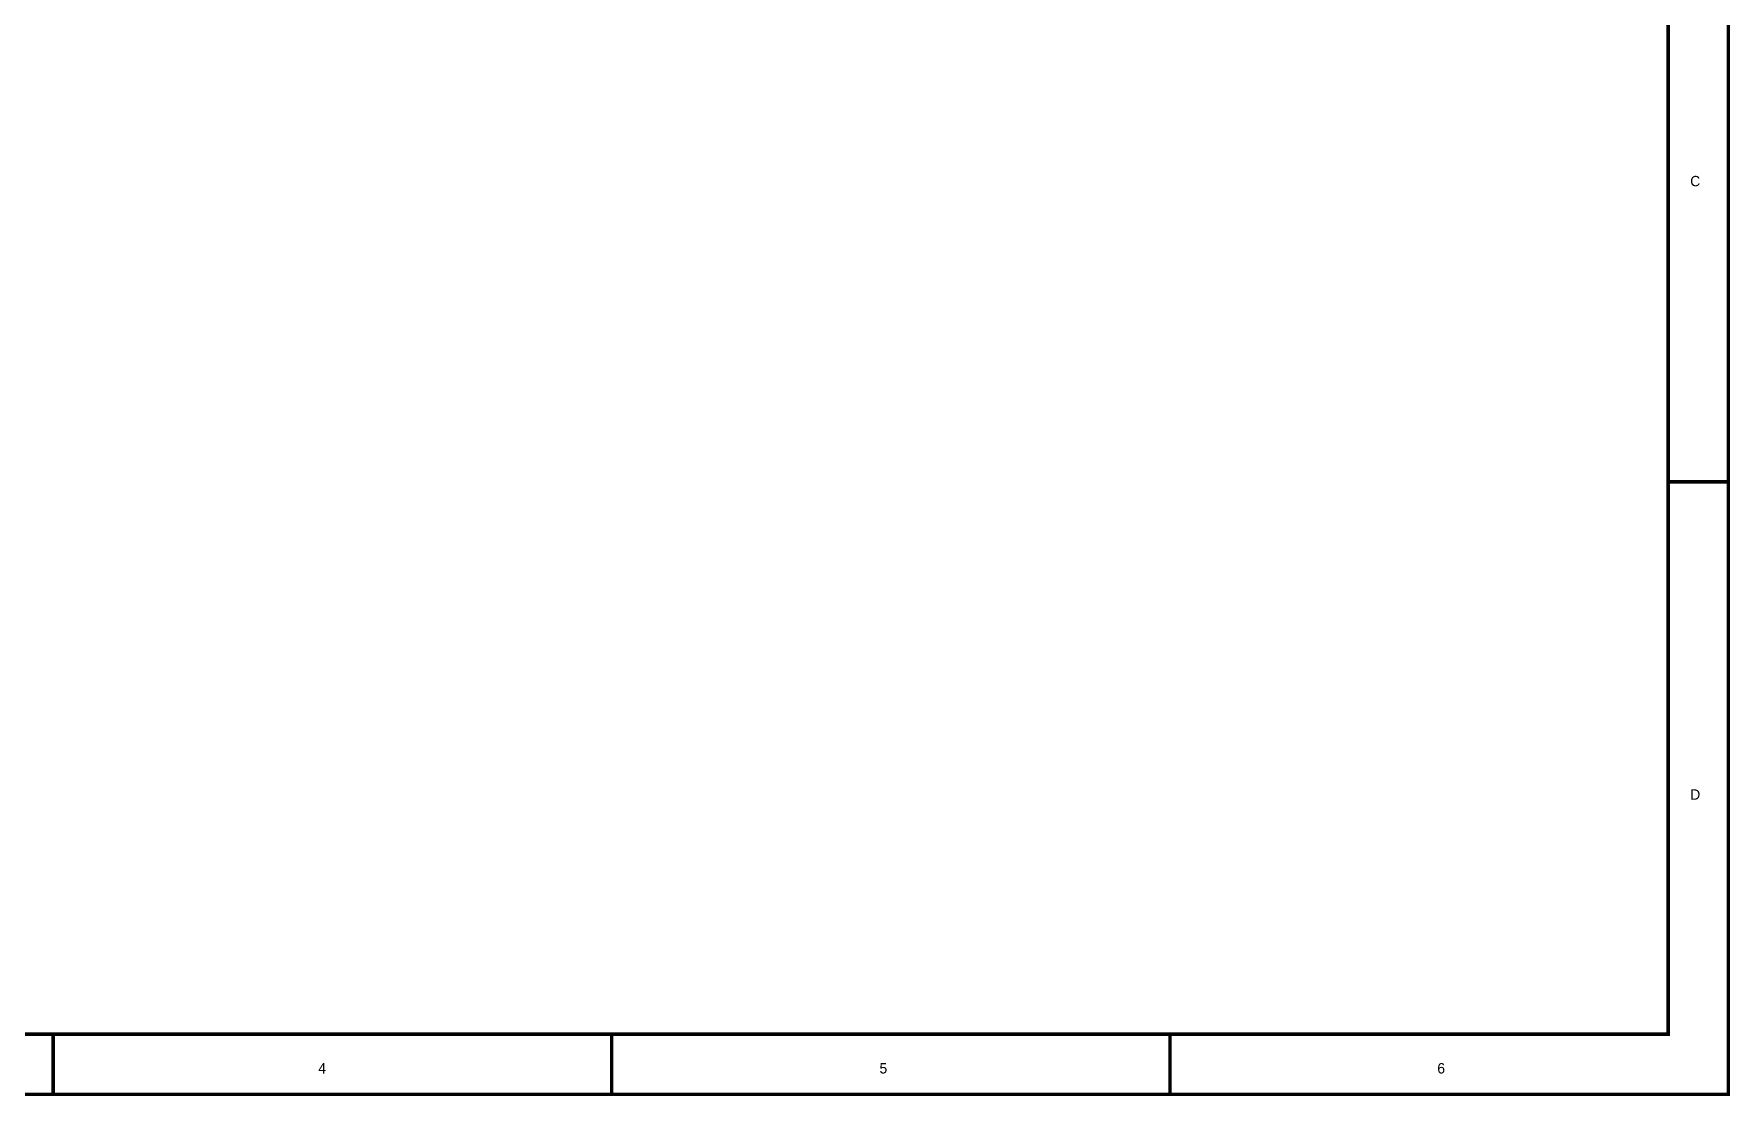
# Model space of a CAD drawing. Header units: millimetres. Extents: x 0 to 282, y 0 to 206.
# Drawn here: x 139.5 to 282.3, y -0.1 to 89.3 of the extents above; entities that cross this region are included whole.
import ezdxf

# ---------------------------------------------------------------- set-up
doc = ezdxf.new("R2010")
doc.units = ezdxf.units.MM
doc.layers.add('Sheet', color=255, linetype='Continuous')

msp = doc.modelspace()

# ---------------------------------------------------------------- linework, layer by layer
at = {"layer": 'Sheet'}
for points, const_width in [([(0, 206.28), (282.17, 206.28), (282.17, 0), (0, 0), (0, 206.28)], 0.3), ([(0, 206.28), (0, 0), (282.17, 0), (282.17, 206.28), (0, 206.28), (0, 206.28)], 0.0991), ([(5.09, 201.21), (277.1, 201.21), (277.1, 5.07), (5.09, 5.07), (5.09, 201.21)], 0.3), ([(5.09, 201.21), (5.09, 5.07), (277.1, 5.07), (277.1, 201.21), (5.09, 201.21), (5.09, 201.21)], 0.0991)]:
    msp.add_lwpolyline(points, close=True, dxfattribs=dict(at, const_width=const_width))
at = {"layer": 'Sheet', "const_width": 0.3}
for points in [[(282.17, 51.57), (277.1, 51.57)], [(141.08, 0), (141.08, 5.07)], [(188.12, 0), (188.12, 5.07)], [(235.15, 0), (235.15, 5.07)], [(282.17, 0), (282.17, 5.07)]]:
    msp.add_lwpolyline(points, dxfattribs=at)

# ---------------------------------------------------------------- texts
at = {"layer": 'Sheet'}
for s, p in [('C', (278.96, 76.45)), ('D', (278.96, 24.8)), ('4', (163.41, 1.75)), ('5', (210.68, 1.75)), ('6', (257.66, 1.75))]:
    msp.add_text(s, height=0.875, dxfattribs=at).set_placement(p)

doc.saveas('drawing.dxf')
